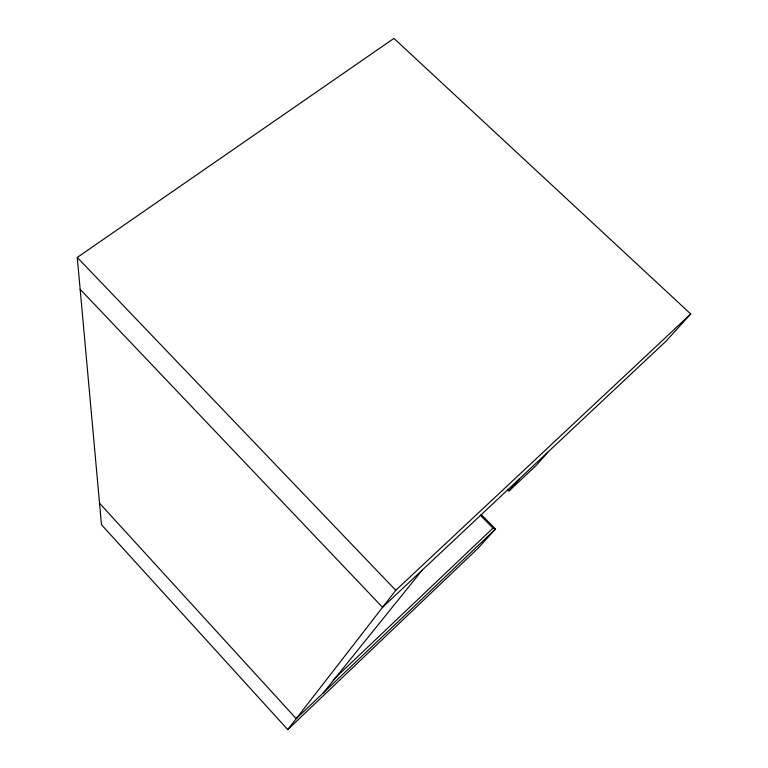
<?xml version="1.0" encoding="UTF-8"?>
<svg xmlns="http://www.w3.org/2000/svg" width="768" height="768" viewBox="0 0 768 768"><rect width="100%" height="100%" fill="white"/><g stroke="black" fill="none" stroke-linecap="round" stroke-linejoin="round"><path stroke-width="1.15" d="M287.76 729.6L395.77 590.314L690.73 313.978L393.946 38.4L77.27 257.443L101.482 524.726L287.76 729.6L477.946 548.362L495.533 528.989L481.229 514.522M323.146 693.062L422.342 569.99M507.331 489.274L509.021 490.963L519.514 478.752M547.738 452.266L536.611 465.034L509.021 490.963M690.73 313.978L665.99 341.232L382.57 607.334L80.15 289.286M333.091 680.035L493.008 528.077L495.533 528.989L296.237 718.666L99.523 503.184M480.355 515.28L493.008 528.077M77.27 257.443L395.77 590.314"/></g></svg>
